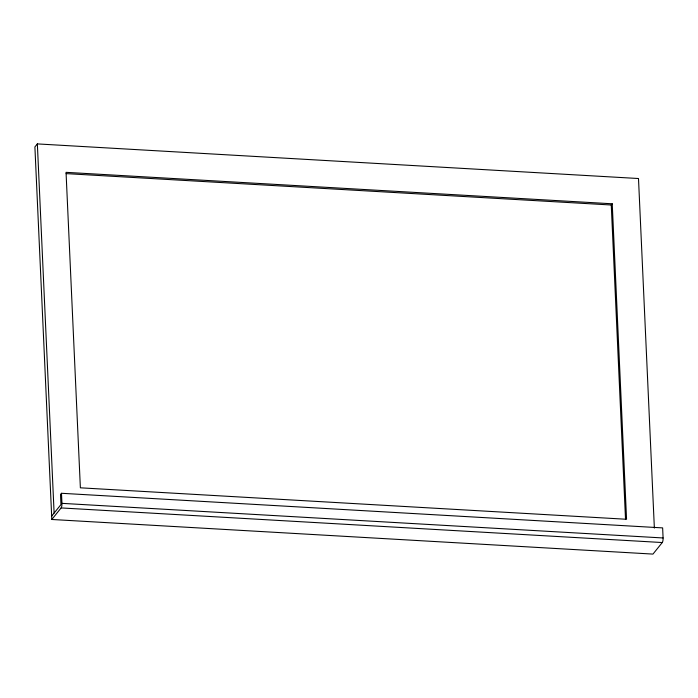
<?xml version="1.0" encoding="UTF-8"?>
<svg xmlns="http://www.w3.org/2000/svg" width="698" height="698" viewBox="0 0 698 698"><rect width="100%" height="100%" fill="white"/><g stroke="black" fill="none" stroke-linecap="round" stroke-linejoin="round"><path stroke-width="1.05" d="M654.366 528.098L638.495 178.522L37.352 143.91L34.9 146.946L51.818 519.478L652.962 554.09L662.271 542.538A3.577 0.968 -86.7 0 0 663.091 537.966L662.638 527.897L61.485 493.285L60.508 494.498L60.97 504.567L51.661 516.119M51.818 519.478L61.119 507.926A3.577 0.968 -86.7 0 0 61.948 503.354L61.485 493.285M625.53 519.391L611.256 205.003L612.233 203.79L66.048 172.336L80.375 487.815L626.56 519.268L612.233 203.79M66.153 173.619L611.256 205.003M61.948 503.354L663.091 537.966M61.119 507.926L662.271 542.538M37.352 143.91L54.112 513.082"/></g></svg>
